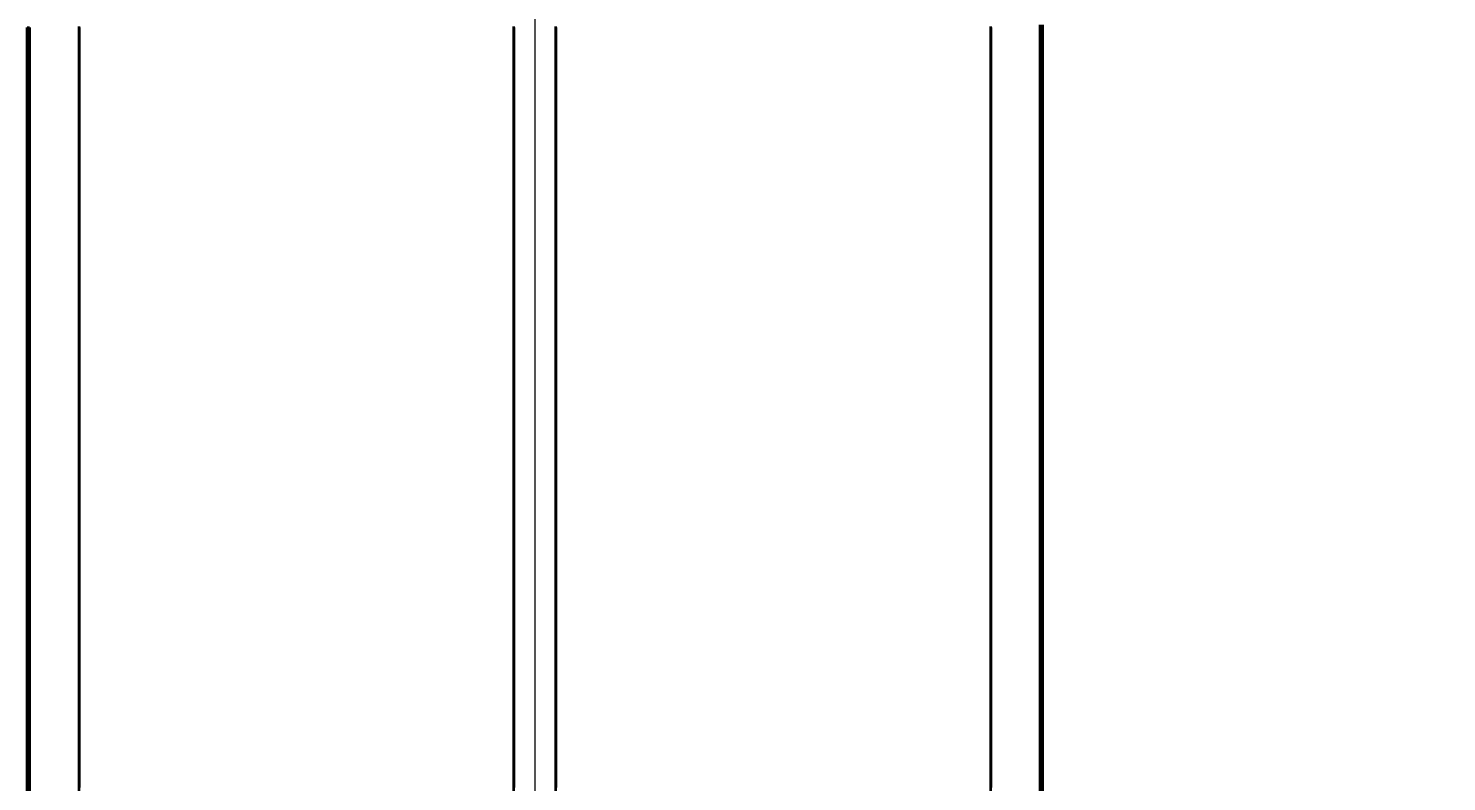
# Model space of a CAD drawing. Header units: millimetres. Extents: x 0 to 2382, y 0 to 420.
# Drawn here: x 138.4 to 146.8, y 115.68 to 120.15 of the extents above; entities that cross this region are included whole.
import ezdxf

# ---------------------------------------------------------------- set-up
doc = ezdxf.new("R2010")
doc.units = ezdxf.units.MM
doc.linetypes.add('IRAM-E-TRAZOS', pattern=[5, 4, -1])
for name, color, linetype, lineweight in [('01-VISIBLE', 7, 'CONTINUOUS', 70), ('02-OCULTA', 4, 'IRAM-E-TRAZOS', 35), ('04-COTA', 3, 'CONTINUOUS', 18)]:
    doc.layers.add(name, color=color, linetype=linetype, lineweight=lineweight)
doc.styles.add('ISO3098', font='isocpeur.ttf')
doc.dimstyles.new('FLAMA-IRAM', dxfattribs={"dimtxt": 3.5, "dimasz": 3.5, "dimexe": 2, "dimexo": 1.5, "dimgap": 1, "dimtad": 1, "dimdec": 1, "dimtxsty": 'ISO3098', "dimblk": 'IRAM_FLECHA', "dimblk1": 'IRAM_FLECHA', "dimblk2": 'IRAM_FLECHA', "dimcen": 2.5, "dimclrd": 256, "dimclre": 256, "dimclrt": 256, "dimazin": 3, "dimtfac": 1, "dimtmove": 0, "dimatfit": 3, "dimlwd": 18, "dimlwe": 18})

# ---------------------------------------------------------------- blocks, each defined once
blk = doc.blocks.new('IRAM_FLECHA')
blk.add_solid([(0, 0), (-1, 0.125), (-1, -0.125)])

msp = doc.modelspace()

# ---------------------------------------------------------------- linework, layer by layer
at = {"layer": '01-VISIBLE'}
for points in [[(138.4, 115.6), (138.4, 115.6875), (138.4, 115.775), (138.4, 115.8625), (138.4, 115.95), (138.4, 116.0375), (138.4, 116.125), (138.4, 116.2125), (138.4, 116.3), (138.4, 116.3875), (138.4, 116.475), (138.4, 116.5625), (138.4, 116.65), (138.4, 116.7375), (138.4, 116.825), (138.4, 116.9125), (138.4, 117), (138.4, 117.0875), (138.4, 117.175), (138.4, 117.2625), (138.4, 117.35), (138.4, 117.4375), (138.4, 117.525), (138.4, 117.6125), (138.4, 117.7), (138.4, 117.7875), (138.4, 117.875), (138.4, 117.9625), (138.4, 118.05), (138.4, 118.1375), (138.4, 118.225), (138.4, 118.3125), (138.4, 118.4), (138.4, 118.4875), (138.4, 118.575), (138.4, 118.6625), (138.4, 118.75), (138.4, 118.8375), (138.4, 118.925), (138.4, 119.0125), (138.4, 119.1), (138.4, 119.1875), (138.4, 119.275), (138.4, 119.3625), (138.4, 119.45), (138.4, 119.5375), (138.4, 119.625), (138.4, 119.7125), (138.4, 119.8), (138.4, 119.8875), (138.4, 119.975), (138.4, 120.0625), (138.4, 120.15)], [(144.4, 115.611), (144.4, 115.6923), (144.4, 115.7736), (144.4, 115.855), (144.4, 115.9363), (144.4, 116.0177), (144.4, 116.099), (144.4, 116.1804), (144.4, 116.2617), (144.4, 116.3431), (144.4, 116.4244), (144.4, 116.5058), (144.4, 116.5871), (144.4, 116.6685), (144.4, 116.7498), (144.4, 116.8312), (144.4, 116.9125), (144.4, 116.9939), (144.4, 117.0752), (144.4, 117.1566), (144.4, 117.2379), (144.4, 117.3193), (144.4, 117.4006), (144.4, 117.482), (144.4, 117.5633), (144.4, 117.6446), (144.4, 117.726), (144.4, 117.8073), (144.4, 117.8887), (144.4, 117.97), (144.4, 118.0514), (144.4, 118.1327), (144.4, 118.2141), (144.4, 118.2954), (144.4, 118.3768), (144.4, 118.4581), (144.4, 118.5395), (144.4, 118.6208), (144.4, 118.7022), (144.4, 118.7835), (144.4, 118.8649), (144.4, 118.9462), (144.4, 119.0276), (144.4, 119.1089), (144.4, 119.1903), (144.4, 119.2716), (144.4, 119.3529), (144.4, 119.4343), (144.4, 119.5156), (144.4, 119.597), (144.4, 119.6783), (144.4, 119.7597), (144.4, 119.841), (144.4, 119.9224), (144.4, 120.0037), (144.4, 120.0851), (144.4, 120.1664)]]:
    msp.add_lwpolyline(points, dxfattribs=at)
at = {"layer": '02-OCULTA'}
for points in [[(138.4, 115.684), (138.4, 115.747), (138.4, 115.81), (138.4, 115.873), (138.4, 115.936), (138.4, 115.999), (138.4, 116.062), (138.4, 116.125), (138.4, 116.188), (138.4, 116.251), (138.4, 116.314), (138.4, 116.377), (138.4, 116.44), (138.4, 116.503), (138.4, 116.566), (138.4, 116.629), (138.4, 116.692), (138.4, 116.755), (138.4, 116.818), (138.4, 116.881), (138.4, 116.944), (138.4, 117.007), (138.4, 117.07), (138.4, 117.133), (138.4, 117.196), (138.4, 117.259), (138.4, 117.322), (138.4, 117.385), (138.4, 117.448), (138.4, 117.511), (138.4, 117.574), (138.4, 117.637), (138.4, 117.7), (138.4, 117.763), (138.4, 117.826), (138.4, 117.889), (138.4, 117.952), (138.4, 118.015), (138.4, 118.078), (138.4, 118.141), (138.4, 118.204), (138.4, 118.267), (138.4, 118.33), (138.4, 118.393), (138.4, 118.456), (138.4, 118.519), (138.4, 118.582), (138.4, 118.645), (138.4, 118.708), (138.4, 118.771), (138.4, 118.834), (138.4, 118.897), (138.4, 118.96), (138.4, 119.023), (138.4, 119.086), (138.4, 119.149), (138.4, 119.212), (138.4, 119.275), (138.4, 119.338), (138.4, 119.401), (138.4, 119.464), (138.4, 119.527), (138.4, 119.59), (138.4, 119.653), (138.4, 119.716), (138.4, 119.779), (138.4, 119.842), (138.4, 119.905), (138.4, 119.968), (138.4, 120.031), (138.4, 120.094), (138.4, 120.157)], [(138.4, 120.15), (138.4, 120.1), (138.4, 120.05), (138.4, 120), (138.4, 119.95), (138.4, 119.9), (138.4, 119.85), (138.4, 119.8), (138.4, 119.75), (138.4, 119.7), (138.4, 119.65), (138.4, 119.6), (138.4, 119.55), (138.4, 119.5), (138.4, 119.45), (138.4, 119.4), (138.4, 119.35), (138.4, 119.3), (138.4, 119.25), (138.4, 119.2), (138.4, 119.15), (138.4, 119.1), (138.4, 119.05), (138.4, 119), (138.4, 118.95), (138.4, 118.9), (138.4, 118.85), (138.4, 118.8), (138.4, 118.75), (138.4, 118.7), (138.4, 118.65), (138.4, 118.6), (138.4, 118.55), (138.4, 118.5), (138.4, 118.45), (138.4, 118.4), (138.4, 118.35), (138.4, 118.3), (138.4, 118.25), (138.4, 118.2), (138.4, 118.15), (138.4, 118.1), (138.4, 118.05), (138.4, 118), (138.4, 117.95), (138.4, 117.9), (138.4, 117.85), (138.4, 117.8), (138.4, 117.75), (138.4, 117.7), (138.4, 117.65), (138.4, 117.6), (138.4, 117.55), (138.4, 117.5), (138.4, 117.45), (138.4, 117.4), (138.4, 117.35), (138.4, 117.3), (138.4, 117.25), (138.4, 117.2), (138.4, 117.15), (138.4, 117.1), (138.4, 117.05), (138.4, 117), (138.4, 116.95), (138.4, 116.9), (138.4, 116.85), (138.4, 116.8), (138.4, 116.75), (138.4, 116.7), (138.4, 116.65), (138.4, 116.6), (138.4, 116.55), (138.4, 116.5), (138.4, 116.45), (138.4, 116.4), (138.4, 116.35), (138.4, 116.3), (138.4, 116.25), (138.4, 116.2), (138.4, 116.15), (138.4, 116.1), (138.4, 116.05), (138.4, 116), (138.4, 115.95), (138.4, 115.9), (138.4, 115.85), (138.4, 115.8), (138.4, 115.75), (138.4, 115.7), (138.4, 115.65)], [(138.4, 120.15), (138.4, 120.1), (138.4, 120.05), (138.4, 120), (138.4, 119.95), (138.4, 119.9), (138.4, 119.85), (138.4, 119.8), (138.4, 119.75), (138.4, 119.7), (138.4, 119.65), (138.4, 119.6), (138.4, 119.55), (138.4, 119.5), (138.4, 119.45), (138.4, 119.4), (138.4, 119.35), (138.4, 119.3), (138.4, 119.25), (138.4, 119.2), (138.4, 119.15), (138.4, 119.1), (138.4, 119.05), (138.4, 119), (138.4, 118.95), (138.4, 118.9), (138.4, 118.85), (138.4, 118.8), (138.4, 118.75), (138.4, 118.7), (138.4, 118.65), (138.4, 118.6), (138.4, 118.55), (138.4, 118.5), (138.4, 118.45), (138.4, 118.4), (138.4, 118.35), (138.4, 118.3), (138.4, 118.25), (138.4, 118.2), (138.4, 118.15), (138.4, 118.1), (138.4, 118.05), (138.4, 118), (138.4, 117.95), (138.4, 117.9), (138.4, 117.85), (138.4, 117.8), (138.4, 117.75), (138.4, 117.7), (138.4, 117.65), (138.4, 117.6), (138.4, 117.55), (138.4, 117.5), (138.4, 117.45), (138.4, 117.4), (138.4, 117.35), (138.4, 117.3), (138.4, 117.25), (138.4, 117.2), (138.4, 117.15), (138.4, 117.1), (138.4, 117.05), (138.4, 117), (138.4, 116.95), (138.4, 116.9), (138.4, 116.85), (138.4, 116.8), (138.4, 116.75), (138.4, 116.7), (138.4, 116.65), (138.4, 116.6), (138.4, 116.55), (138.4, 116.5), (138.4, 116.45), (138.4, 116.4), (138.4, 116.35), (138.4, 116.3), (138.4, 116.25), (138.4, 116.2), (138.4, 116.15), (138.4, 116.1), (138.4, 116.05), (138.4, 116), (138.4, 115.95), (138.4, 115.9), (138.4, 115.85), (138.4, 115.8), (138.4, 115.75), (138.4, 115.7), (138.4, 115.65)], [(138.7, 115.684), (138.7, 115.747), (138.7, 115.81), (138.7, 115.873), (138.7, 115.936), (138.7, 115.999), (138.7, 116.062), (138.7, 116.125), (138.7, 116.188), (138.7, 116.251), (138.7, 116.314), (138.7, 116.377), (138.7, 116.44), (138.7, 116.503), (138.7, 116.566), (138.7, 116.629), (138.7, 116.692), (138.7, 116.755), (138.7, 116.818), (138.7, 116.881), (138.7, 116.944), (138.7, 117.007), (138.7, 117.07), (138.7, 117.133), (138.7, 117.196), (138.7, 117.259), (138.7, 117.322), (138.7, 117.385), (138.7, 117.448), (138.7, 117.511), (138.7, 117.574), (138.7, 117.637), (138.7, 117.7), (138.7, 117.763), (138.7, 117.826), (138.7, 117.889), (138.7, 117.952), (138.7, 118.015), (138.7, 118.078), (138.7, 118.141), (138.7, 118.204), (138.7, 118.267), (138.7, 118.33), (138.7, 118.393), (138.7, 118.456), (138.7, 118.519), (138.7, 118.582), (138.7, 118.645), (138.7, 118.708), (138.7, 118.771), (138.7, 118.834), (138.7, 118.897), (138.7, 118.96), (138.7, 119.023), (138.7, 119.086), (138.7, 119.149), (138.7, 119.212), (138.7, 119.275), (138.7, 119.338), (138.7, 119.401), (138.7, 119.464), (138.7, 119.527), (138.7, 119.59), (138.7, 119.653), (138.7, 119.716), (138.7, 119.779), (138.7, 119.842), (138.7, 119.905), (138.7, 119.968), (138.7, 120.031), (138.7, 120.094), (138.7, 120.157)], [(138.7, 115.63), (138.7, 115.692), (138.7, 115.754), (138.7, 115.816), (138.7, 115.878), (138.7, 115.94), (138.7, 116.002), (138.7, 116.064), (138.7, 116.126), (138.7, 116.188), (138.7, 116.25), (138.7, 116.312), (138.7, 116.374), (138.7, 116.436), (138.7, 116.498), (138.7, 116.56), (138.7, 116.622), (138.7, 116.684), (138.7, 116.746), (138.7, 116.808), (138.7, 116.87), (138.7, 116.932), (138.7, 116.994), (138.7, 117.056), (138.7, 117.118), (138.7, 117.18), (138.7, 117.242), (138.7, 117.304), (138.7, 117.366), (138.7, 117.428), (138.7, 117.49), (138.7, 117.552), (138.7, 117.614), (138.7, 117.676), (138.7, 117.738), (138.7, 117.8), (138.7, 117.862), (138.7, 117.924), (138.7, 117.986), (138.7, 118.048), (138.7, 118.11), (138.7, 118.172), (138.7, 118.234), (138.7, 118.296), (138.7, 118.358), (138.7, 118.42), (138.7, 118.482), (138.7, 118.544), (138.7, 118.606), (138.7, 118.668), (138.7, 118.73), (138.7, 118.792), (138.7, 118.854), (138.7, 118.916), (138.7, 118.978), (138.7, 119.04), (138.7, 119.102), (138.7, 119.164), (138.7, 119.226), (138.7, 119.288), (138.7, 119.35), (138.7, 119.412), (138.7, 119.474), (138.7, 119.536), (138.7, 119.598), (138.7, 119.66), (138.7, 119.722), (138.7, 119.784), (138.7, 119.846), (138.7, 119.908), (138.7, 119.97), (138.7, 120.032), (138.7, 120.094), (138.7, 120.156)], [(138.7, 120.15), (138.7, 120.1), (138.7, 120.05), (138.7, 120), (138.7, 119.95), (138.7, 119.9), (138.7, 119.85), (138.7, 119.8), (138.7, 119.75), (138.7, 119.7), (138.7, 119.65), (138.7, 119.6), (138.7, 119.55), (138.7, 119.5), (138.7, 119.45), (138.7, 119.4), (138.7, 119.35), (138.7, 119.3), (138.7, 119.25), (138.7, 119.2), (138.7, 119.15), (138.7, 119.1), (138.7, 119.05), (138.7, 119), (138.7, 118.95), (138.7, 118.9), (138.7, 118.85), (138.7, 118.8), (138.7, 118.75), (138.7, 118.7), (138.7, 118.65), (138.7, 118.6), (138.7, 118.55), (138.7, 118.5), (138.7, 118.45), (138.7, 118.4), (138.7, 118.35), (138.7, 118.3), (138.7, 118.25), (138.7, 118.2), (138.7, 118.15), (138.7, 118.1), (138.7, 118.05), (138.7, 118), (138.7, 117.95), (138.7, 117.9), (138.7, 117.85), (138.7, 117.8), (138.7, 117.75), (138.7, 117.7), (138.7, 117.65), (138.7, 117.6), (138.7, 117.55), (138.7, 117.5), (138.7, 117.45), (138.7, 117.4), (138.7, 117.35), (138.7, 117.3), (138.7, 117.25), (138.7, 117.2), (138.7, 117.15), (138.7, 117.1), (138.7, 117.05), (138.7, 117), (138.7, 116.95), (138.7, 116.9), (138.7, 116.85), (138.7, 116.8), (138.7, 116.75), (138.7, 116.7), (138.7, 116.65), (138.7, 116.6), (138.7, 116.55), (138.7, 116.5), (138.7, 116.45), (138.7, 116.4), (138.7, 116.35), (138.7, 116.3), (138.7, 116.25), (138.7, 116.2), (138.7, 116.15), (138.7, 116.1), (138.7, 116.05), (138.7, 116), (138.7, 115.95), (138.7, 115.9), (138.7, 115.85), (138.7, 115.8), (138.7, 115.75), (138.7, 115.7), (138.7, 115.65)], [(138.7, 120.15), (138.7, 120.1), (138.7, 120.05), (138.7, 120), (138.7, 119.95), (138.7, 119.9), (138.7, 119.85), (138.7, 119.8), (138.7, 119.75), (138.7, 119.7), (138.7, 119.65), (138.7, 119.6), (138.7, 119.55), (138.7, 119.5), (138.7, 119.45), (138.7, 119.4), (138.7, 119.35), (138.7, 119.3), (138.7, 119.25), (138.7, 119.2), (138.7, 119.15), (138.7, 119.1), (138.7, 119.05), (138.7, 119), (138.7, 118.95), (138.7, 118.9), (138.7, 118.85), (138.7, 118.8), (138.7, 118.75), (138.7, 118.7), (138.7, 118.65), (138.7, 118.6), (138.7, 118.55), (138.7, 118.5), (138.7, 118.45), (138.7, 118.4), (138.7, 118.35), (138.7, 118.3), (138.7, 118.25), (138.7, 118.2), (138.7, 118.15), (138.7, 118.1), (138.7, 118.05), (138.7, 118), (138.7, 117.95), (138.7, 117.9), (138.7, 117.85), (138.7, 117.8), (138.7, 117.75), (138.7, 117.7), (138.7, 117.65), (138.7, 117.6), (138.7, 117.55), (138.7, 117.5), (138.7, 117.45), (138.7, 117.4), (138.7, 117.35), (138.7, 117.3), (138.7, 117.25), (138.7, 117.2), (138.7, 117.15), (138.7, 117.1), (138.7, 117.05), (138.7, 117), (138.7, 116.95), (138.7, 116.9), (138.7, 116.85), (138.7, 116.8), (138.7, 116.75), (138.7, 116.7), (138.7, 116.65), (138.7, 116.6), (138.7, 116.55), (138.7, 116.5), (138.7, 116.45), (138.7, 116.4), (138.7, 116.35), (138.7, 116.3), (138.7, 116.25), (138.7, 116.2), (138.7, 116.15), (138.7, 116.1), (138.7, 116.05), (138.7, 116), (138.7, 115.95), (138.7, 115.9), (138.7, 115.85), (138.7, 115.8), (138.7, 115.75), (138.7, 115.7), (138.7, 115.65)], [(141.275, 115.63), (141.275, 115.692), (141.275, 115.754), (141.275, 115.816), (141.275, 115.878), (141.275, 115.94), (141.275, 116.002), (141.275, 116.064), (141.275, 116.126), (141.275, 116.188), (141.275, 116.25), (141.275, 116.312), (141.275, 116.374), (141.275, 116.436), (141.275, 116.498), (141.275, 116.56), (141.275, 116.622), (141.275, 116.684), (141.275, 116.746), (141.275, 116.808), (141.275, 116.87), (141.275, 116.932), (141.275, 116.994), (141.275, 117.056), (141.275, 117.118), (141.275, 117.18), (141.275, 117.242), (141.275, 117.304), (141.275, 117.366), (141.275, 117.428), (141.275, 117.49), (141.275, 117.552), (141.275, 117.614), (141.275, 117.676), (141.275, 117.738), (141.275, 117.8), (141.275, 117.862), (141.275, 117.924), (141.275, 117.986), (141.275, 118.048), (141.275, 118.11), (141.275, 118.172), (141.275, 118.234), (141.275, 118.296), (141.275, 118.358), (141.275, 118.42), (141.275, 118.482), (141.275, 118.544), (141.275, 118.606), (141.275, 118.668), (141.275, 118.73), (141.275, 118.792), (141.275, 118.854), (141.275, 118.916), (141.275, 118.978), (141.275, 119.04), (141.275, 119.102), (141.275, 119.164), (141.275, 119.226), (141.275, 119.288), (141.275, 119.35), (141.275, 119.412), (141.275, 119.474), (141.275, 119.536), (141.275, 119.598), (141.275, 119.66), (141.275, 119.722), (141.275, 119.784), (141.275, 119.846), (141.275, 119.908), (141.275, 119.97), (141.275, 120.032), (141.275, 120.094), (141.275, 120.156)], [(141.275, 120.15), (141.275, 120.1), (141.275, 120.05), (141.275, 120), (141.275, 119.95), (141.275, 119.9), (141.275, 119.85), (141.275, 119.8), (141.275, 119.75), (141.275, 119.7), (141.275, 119.65), (141.275, 119.6), (141.275, 119.55), (141.275, 119.5), (141.275, 119.45), (141.275, 119.4), (141.275, 119.35), (141.275, 119.3), (141.275, 119.25), (141.275, 119.2), (141.275, 119.15), (141.275, 119.1), (141.275, 119.05), (141.275, 119), (141.275, 118.95), (141.275, 118.9), (141.275, 118.85), (141.275, 118.8), (141.275, 118.75), (141.275, 118.7), (141.275, 118.65), (141.275, 118.6), (141.275, 118.55), (141.275, 118.5), (141.275, 118.45), (141.275, 118.4), (141.275, 118.35), (141.275, 118.3), (141.275, 118.25), (141.275, 118.2), (141.275, 118.15), (141.275, 118.1), (141.275, 118.05), (141.275, 118), (141.275, 117.95), (141.275, 117.9), (141.275, 117.85), (141.275, 117.8), (141.275, 117.75), (141.275, 117.7), (141.275, 117.65), (141.275, 117.6), (141.275, 117.55), (141.275, 117.5), (141.275, 117.45), (141.275, 117.4), (141.275, 117.35), (141.275, 117.3), (141.275, 117.25), (141.275, 117.2), (141.275, 117.15), (141.275, 117.1), (141.275, 117.05), (141.275, 117), (141.275, 116.95), (141.275, 116.9), (141.275, 116.85), (141.275, 116.8), (141.275, 116.75), (141.275, 116.7), (141.275, 116.65), (141.275, 116.6), (141.275, 116.55), (141.275, 116.5), (141.275, 116.45), (141.275, 116.4), (141.275, 116.35), (141.275, 116.3), (141.275, 116.25), (141.275, 116.2), (141.275, 116.15), (141.275, 116.1), (141.275, 116.05), (141.275, 116), (141.275, 115.95), (141.275, 115.9), (141.275, 115.85), (141.275, 115.8), (141.275, 115.75), (141.275, 115.7), (141.275, 115.65)], [(141.525, 115.63), (141.525, 115.692), (141.525, 115.754), (141.525, 115.816), (141.525, 115.878), (141.525, 115.94), (141.525, 116.002), (141.525, 116.064), (141.525, 116.126), (141.525, 116.188), (141.525, 116.25), (141.525, 116.312), (141.525, 116.374), (141.525, 116.436), (141.525, 116.498), (141.525, 116.56), (141.525, 116.622), (141.525, 116.684), (141.525, 116.746), (141.525, 116.808), (141.525, 116.87), (141.525, 116.932), (141.525, 116.994), (141.525, 117.056), (141.525, 117.118), (141.525, 117.18), (141.525, 117.242), (141.525, 117.304), (141.525, 117.366), (141.525, 117.428), (141.525, 117.49), (141.525, 117.552), (141.525, 117.614), (141.525, 117.676), (141.525, 117.738), (141.525, 117.8), (141.525, 117.862), (141.525, 117.924), (141.525, 117.986), (141.525, 118.048), (141.525, 118.11), (141.525, 118.172), (141.525, 118.234), (141.525, 118.296), (141.525, 118.358), (141.525, 118.42), (141.525, 118.482), (141.525, 118.544), (141.525, 118.606), (141.525, 118.668), (141.525, 118.73), (141.525, 118.792), (141.525, 118.854), (141.525, 118.916), (141.525, 118.978), (141.525, 119.04), (141.525, 119.102), (141.525, 119.164), (141.525, 119.226), (141.525, 119.288), (141.525, 119.35), (141.525, 119.412), (141.525, 119.474), (141.525, 119.536), (141.525, 119.598), (141.525, 119.66), (141.525, 119.722), (141.525, 119.784), (141.525, 119.846), (141.525, 119.908), (141.525, 119.97), (141.525, 120.032), (141.525, 120.094), (141.525, 120.156)], [(141.525, 120.15), (141.525, 120.1), (141.525, 120.05), (141.525, 120), (141.525, 119.95), (141.525, 119.9), (141.525, 119.85), (141.525, 119.8), (141.525, 119.75), (141.525, 119.7), (141.525, 119.65), (141.525, 119.6), (141.525, 119.55), (141.525, 119.5), (141.525, 119.45), (141.525, 119.4), (141.525, 119.35), (141.525, 119.3), (141.525, 119.25), (141.525, 119.2), (141.525, 119.15), (141.525, 119.1), (141.525, 119.05), (141.525, 119), (141.525, 118.95), (141.525, 118.9), (141.525, 118.85), (141.525, 118.8), (141.525, 118.75), (141.525, 118.7), (141.525, 118.65), (141.525, 118.6), (141.525, 118.55), (141.525, 118.5), (141.525, 118.45), (141.525, 118.4), (141.525, 118.35), (141.525, 118.3), (141.525, 118.25), (141.525, 118.2), (141.525, 118.15), (141.525, 118.1), (141.525, 118.05), (141.525, 118), (141.525, 117.95), (141.525, 117.9), (141.525, 117.85), (141.525, 117.8), (141.525, 117.75), (141.525, 117.7), (141.525, 117.65), (141.525, 117.6), (141.525, 117.55), (141.525, 117.5), (141.525, 117.45), (141.525, 117.4), (141.525, 117.35), (141.525, 117.3), (141.525, 117.25), (141.525, 117.2), (141.525, 117.15), (141.525, 117.1), (141.525, 117.05), (141.525, 117), (141.525, 116.95), (141.525, 116.9), (141.525, 116.85), (141.525, 116.8), (141.525, 116.75), (141.525, 116.7), (141.525, 116.65), (141.525, 116.6), (141.525, 116.55), (141.525, 116.5), (141.525, 116.45), (141.525, 116.4), (141.525, 116.35), (141.525, 116.3), (141.525, 116.25), (141.525, 116.2), (141.525, 116.15), (141.525, 116.1), (141.525, 116.05), (141.525, 116), (141.525, 115.95), (141.525, 115.9), (141.525, 115.85), (141.525, 115.8), (141.525, 115.75), (141.525, 115.7), (141.525, 115.65)], [(144.1, 115.684), (144.1, 115.747), (144.1, 115.81), (144.1, 115.873), (144.1, 115.936), (144.1, 115.999), (144.1, 116.062), (144.1, 116.125), (144.1, 116.188), (144.1, 116.251), (144.1, 116.314), (144.1, 116.377), (144.1, 116.44), (144.1, 116.503), (144.1, 116.566), (144.1, 116.629), (144.1, 116.692), (144.1, 116.755), (144.1, 116.818), (144.1, 116.881), (144.1, 116.944), (144.1, 117.007), (144.1, 117.07), (144.1, 117.133), (144.1, 117.196), (144.1, 117.259), (144.1, 117.322), (144.1, 117.385), (144.1, 117.448), (144.1, 117.511), (144.1, 117.574), (144.1, 117.637), (144.1, 117.7), (144.1, 117.763), (144.1, 117.826), (144.1, 117.889), (144.1, 117.952), (144.1, 118.015), (144.1, 118.078), (144.1, 118.141), (144.1, 118.204), (144.1, 118.267), (144.1, 118.33), (144.1, 118.393), (144.1, 118.456), (144.1, 118.519), (144.1, 118.582), (144.1, 118.645), (144.1, 118.708), (144.1, 118.771), (144.1, 118.834), (144.1, 118.897), (144.1, 118.96), (144.1, 119.023), (144.1, 119.086), (144.1, 119.149), (144.1, 119.212), (144.1, 119.275), (144.1, 119.338), (144.1, 119.401), (144.1, 119.464), (144.1, 119.527), (144.1, 119.59), (144.1, 119.653), (144.1, 119.716), (144.1, 119.779), (144.1, 119.842), (144.1, 119.905), (144.1, 119.968), (144.1, 120.031), (144.1, 120.094), (144.1, 120.157)], [(144.1, 115.63), (144.1, 115.692), (144.1, 115.754), (144.1, 115.816), (144.1, 115.878), (144.1, 115.94), (144.1, 116.002), (144.1, 116.064), (144.1, 116.126), (144.1, 116.188), (144.1, 116.25), (144.1, 116.312), (144.1, 116.374), (144.1, 116.436), (144.1, 116.498), (144.1, 116.56), (144.1, 116.622), (144.1, 116.684), (144.1, 116.746), (144.1, 116.808), (144.1, 116.87), (144.1, 116.932), (144.1, 116.994), (144.1, 117.056), (144.1, 117.118), (144.1, 117.18), (144.1, 117.242), (144.1, 117.304), (144.1, 117.366), (144.1, 117.428), (144.1, 117.49), (144.1, 117.552), (144.1, 117.614), (144.1, 117.676), (144.1, 117.738), (144.1, 117.8), (144.1, 117.862), (144.1, 117.924), (144.1, 117.986), (144.1, 118.048), (144.1, 118.11), (144.1, 118.172), (144.1, 118.234), (144.1, 118.296), (144.1, 118.358), (144.1, 118.42), (144.1, 118.482), (144.1, 118.544), (144.1, 118.606), (144.1, 118.668), (144.1, 118.73), (144.1, 118.792), (144.1, 118.854), (144.1, 118.916), (144.1, 118.978), (144.1, 119.04), (144.1, 119.102), (144.1, 119.164), (144.1, 119.226), (144.1, 119.288), (144.1, 119.35), (144.1, 119.412), (144.1, 119.474), (144.1, 119.536), (144.1, 119.598), (144.1, 119.66), (144.1, 119.722), (144.1, 119.784), (144.1, 119.846), (144.1, 119.908), (144.1, 119.97), (144.1, 120.032), (144.1, 120.094), (144.1, 120.156)], [(144.1, 120.15), (144.1, 120.1), (144.1, 120.05), (144.1, 120), (144.1, 119.95), (144.1, 119.9), (144.1, 119.85), (144.1, 119.8), (144.1, 119.75), (144.1, 119.7), (144.1, 119.65), (144.1, 119.6), (144.1, 119.55), (144.1, 119.5), (144.1, 119.45), (144.1, 119.4), (144.1, 119.35), (144.1, 119.3), (144.1, 119.25), (144.1, 119.2), (144.1, 119.15), (144.1, 119.1), (144.1, 119.05), (144.1, 119), (144.1, 118.95), (144.1, 118.9), (144.1, 118.85), (144.1, 118.8), (144.1, 118.75), (144.1, 118.7), (144.1, 118.65), (144.1, 118.6), (144.1, 118.55), (144.1, 118.5), (144.1, 118.45), (144.1, 118.4), (144.1, 118.35), (144.1, 118.3), (144.1, 118.25), (144.1, 118.2), (144.1, 118.15), (144.1, 118.1), (144.1, 118.05), (144.1, 118), (144.1, 117.95), (144.1, 117.9), (144.1, 117.85), (144.1, 117.8), (144.1, 117.75), (144.1, 117.7), (144.1, 117.65), (144.1, 117.6), (144.1, 117.55), (144.1, 117.5), (144.1, 117.45), (144.1, 117.4), (144.1, 117.35), (144.1, 117.3), (144.1, 117.25), (144.1, 117.2), (144.1, 117.15), (144.1, 117.1), (144.1, 117.05), (144.1, 117), (144.1, 116.95), (144.1, 116.9), (144.1, 116.85), (144.1, 116.8), (144.1, 116.75), (144.1, 116.7), (144.1, 116.65), (144.1, 116.6), (144.1, 116.55), (144.1, 116.5), (144.1, 116.45), (144.1, 116.4), (144.1, 116.35), (144.1, 116.3), (144.1, 116.25), (144.1, 116.2), (144.1, 116.15), (144.1, 116.1), (144.1, 116.05), (144.1, 116), (144.1, 115.95), (144.1, 115.9), (144.1, 115.85), (144.1, 115.8), (144.1, 115.75), (144.1, 115.7), (144.1, 115.65)], [(144.1, 120.15), (144.1, 120.1), (144.1, 120.05), (144.1, 120), (144.1, 119.95), (144.1, 119.9), (144.1, 119.85), (144.1, 119.8), (144.1, 119.75), (144.1, 119.7), (144.1, 119.65), (144.1, 119.6), (144.1, 119.55), (144.1, 119.5), (144.1, 119.45), (144.1, 119.4), (144.1, 119.35), (144.1, 119.3), (144.1, 119.25), (144.1, 119.2), (144.1, 119.15), (144.1, 119.1), (144.1, 119.05), (144.1, 119), (144.1, 118.95), (144.1, 118.9), (144.1, 118.85), (144.1, 118.8), (144.1, 118.75), (144.1, 118.7), (144.1, 118.65), (144.1, 118.6), (144.1, 118.55), (144.1, 118.5), (144.1, 118.45), (144.1, 118.4), (144.1, 118.35), (144.1, 118.3), (144.1, 118.25), (144.1, 118.2), (144.1, 118.15), (144.1, 118.1), (144.1, 118.05), (144.1, 118), (144.1, 117.95), (144.1, 117.9), (144.1, 117.85), (144.1, 117.8), (144.1, 117.75), (144.1, 117.7), (144.1, 117.65), (144.1, 117.6), (144.1, 117.55), (144.1, 117.5), (144.1, 117.45), (144.1, 117.4), (144.1, 117.35), (144.1, 117.3), (144.1, 117.25), (144.1, 117.2), (144.1, 117.15), (144.1, 117.1), (144.1, 117.05), (144.1, 117), (144.1, 116.95), (144.1, 116.9), (144.1, 116.85), (144.1, 116.8), (144.1, 116.75), (144.1, 116.7), (144.1, 116.65), (144.1, 116.6), (144.1, 116.55), (144.1, 116.5), (144.1, 116.45), (144.1, 116.4), (144.1, 116.35), (144.1, 116.3), (144.1, 116.25), (144.1, 116.2), (144.1, 116.15), (144.1, 116.1), (144.1, 116.05), (144.1, 116), (144.1, 115.95), (144.1, 115.9), (144.1, 115.85), (144.1, 115.8), (144.1, 115.75), (144.1, 115.7), (144.1, 115.65)], [(144.4, 115.684), (144.4, 115.747), (144.4, 115.81), (144.4, 115.873), (144.4, 115.936), (144.4, 115.999), (144.4, 116.062), (144.4, 116.125), (144.4, 116.188), (144.4, 116.251), (144.4, 116.314), (144.4, 116.377), (144.4, 116.44), (144.4, 116.503), (144.4, 116.566), (144.4, 116.629), (144.4, 116.692), (144.4, 116.755), (144.4, 116.818), (144.4, 116.881), (144.4, 116.944), (144.4, 117.007), (144.4, 117.07), (144.4, 117.133), (144.4, 117.196), (144.4, 117.259), (144.4, 117.322), (144.4, 117.385), (144.4, 117.448), (144.4, 117.511), (144.4, 117.574), (144.4, 117.637), (144.4, 117.7), (144.4, 117.763), (144.4, 117.826), (144.4, 117.889), (144.4, 117.952), (144.4, 118.015), (144.4, 118.078), (144.4, 118.141), (144.4, 118.204), (144.4, 118.267), (144.4, 118.33), (144.4, 118.393), (144.4, 118.456), (144.4, 118.519), (144.4, 118.582), (144.4, 118.645), (144.4, 118.708), (144.4, 118.771), (144.4, 118.834), (144.4, 118.897), (144.4, 118.96), (144.4, 119.023), (144.4, 119.086), (144.4, 119.149), (144.4, 119.212), (144.4, 119.275), (144.4, 119.338), (144.4, 119.401), (144.4, 119.464), (144.4, 119.527), (144.4, 119.59), (144.4, 119.653), (144.4, 119.716), (144.4, 119.779), (144.4, 119.842), (144.4, 119.905), (144.4, 119.968), (144.4, 120.031), (144.4, 120.094), (144.4, 120.157)], [(144.4, 120.15), (144.4, 120.1), (144.4, 120.05), (144.4, 120), (144.4, 119.95), (144.4, 119.9), (144.4, 119.85), (144.4, 119.8), (144.4, 119.75), (144.4, 119.7), (144.4, 119.65), (144.4, 119.6), (144.4, 119.55), (144.4, 119.5), (144.4, 119.45), (144.4, 119.4), (144.4, 119.35), (144.4, 119.3), (144.4, 119.25), (144.4, 119.2), (144.4, 119.15), (144.4, 119.1), (144.4, 119.05), (144.4, 119), (144.4, 118.95), (144.4, 118.9), (144.4, 118.85), (144.4, 118.8), (144.4, 118.75), (144.4, 118.7), (144.4, 118.65), (144.4, 118.6), (144.4, 118.55), (144.4, 118.5), (144.4, 118.45), (144.4, 118.4), (144.4, 118.35), (144.4, 118.3), (144.4, 118.25), (144.4, 118.2), (144.4, 118.15), (144.4, 118.1), (144.4, 118.05), (144.4, 118), (144.4, 117.95), (144.4, 117.9), (144.4, 117.85), (144.4, 117.8), (144.4, 117.75), (144.4, 117.7), (144.4, 117.65), (144.4, 117.6), (144.4, 117.55), (144.4, 117.5), (144.4, 117.45), (144.4, 117.4), (144.4, 117.35), (144.4, 117.3), (144.4, 117.25), (144.4, 117.2), (144.4, 117.15), (144.4, 117.1), (144.4, 117.05), (144.4, 117), (144.4, 116.95), (144.4, 116.9), (144.4, 116.85), (144.4, 116.8), (144.4, 116.75), (144.4, 116.7), (144.4, 116.65), (144.4, 116.6), (144.4, 116.55), (144.4, 116.5), (144.4, 116.45), (144.4, 116.4), (144.4, 116.35), (144.4, 116.3), (144.4, 116.25), (144.4, 116.2), (144.4, 116.15), (144.4, 116.1), (144.4, 116.05), (144.4, 116), (144.4, 115.95), (144.4, 115.9), (144.4, 115.85), (144.4, 115.8), (144.4, 115.75), (144.4, 115.7), (144.4, 115.65)], [(144.4, 120.15), (144.4, 120.1), (144.4, 120.05), (144.4, 120), (144.4, 119.95), (144.4, 119.9), (144.4, 119.85), (144.4, 119.8), (144.4, 119.75), (144.4, 119.7), (144.4, 119.65), (144.4, 119.6), (144.4, 119.55), (144.4, 119.5), (144.4, 119.45), (144.4, 119.4), (144.4, 119.35), (144.4, 119.3), (144.4, 119.25), (144.4, 119.2), (144.4, 119.15), (144.4, 119.1), (144.4, 119.05), (144.4, 119), (144.4, 118.95), (144.4, 118.9), (144.4, 118.85), (144.4, 118.8), (144.4, 118.75), (144.4, 118.7), (144.4, 118.65), (144.4, 118.6), (144.4, 118.55), (144.4, 118.5), (144.4, 118.45), (144.4, 118.4), (144.4, 118.35), (144.4, 118.3), (144.4, 118.25), (144.4, 118.2), (144.4, 118.15), (144.4, 118.1), (144.4, 118.05), (144.4, 118), (144.4, 117.95), (144.4, 117.9), (144.4, 117.85), (144.4, 117.8), (144.4, 117.75), (144.4, 117.7), (144.4, 117.65), (144.4, 117.6), (144.4, 117.55), (144.4, 117.5), (144.4, 117.45), (144.4, 117.4), (144.4, 117.35), (144.4, 117.3), (144.4, 117.25), (144.4, 117.2), (144.4, 117.15), (144.4, 117.1), (144.4, 117.05), (144.4, 117), (144.4, 116.95), (144.4, 116.9), (144.4, 116.85), (144.4, 116.8), (144.4, 116.75), (144.4, 116.7), (144.4, 116.65), (144.4, 116.6), (144.4, 116.55), (144.4, 116.5), (144.4, 116.45), (144.4, 116.4), (144.4, 116.35), (144.4, 116.3), (144.4, 116.25), (144.4, 116.2), (144.4, 116.15), (144.4, 116.1), (144.4, 116.05), (144.4, 116), (144.4, 115.95), (144.4, 115.9), (144.4, 115.85), (144.4, 115.8), (144.4, 115.75), (144.4, 115.7), (144.4, 115.65)]]:
    msp.add_lwpolyline(points, dxfattribs=at)

# ---------------------------------------------------------------- dimensions: what is measured, and where the dimension line sits
at = {"layer": '04-COTA'}
msp.add_linear_dim(base=(141.4, 87.5), p1=(141.4, 124), p2=(184.6, 124), dimstyle='FLAMA-IRAM', override={"dimlfac": 10, "dimpost": 'trocha <>'}, dxfattribs=at).render()

doc.saveas('drawing.dxf')
